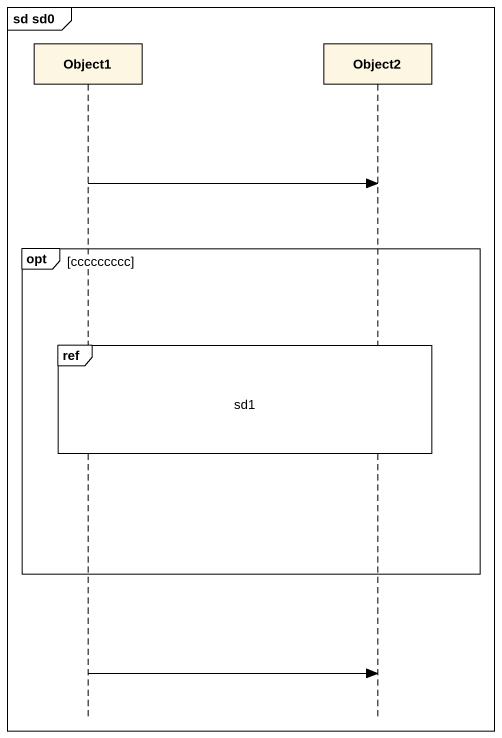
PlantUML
@startuml
mainframe sd sd0
hide footbox
participant Object1
participant Object2

Object1 -> Object2
opt ccccccccc
  ref over Object1, Object2 : sd1
end
Object1 -> Object2
@enduml
